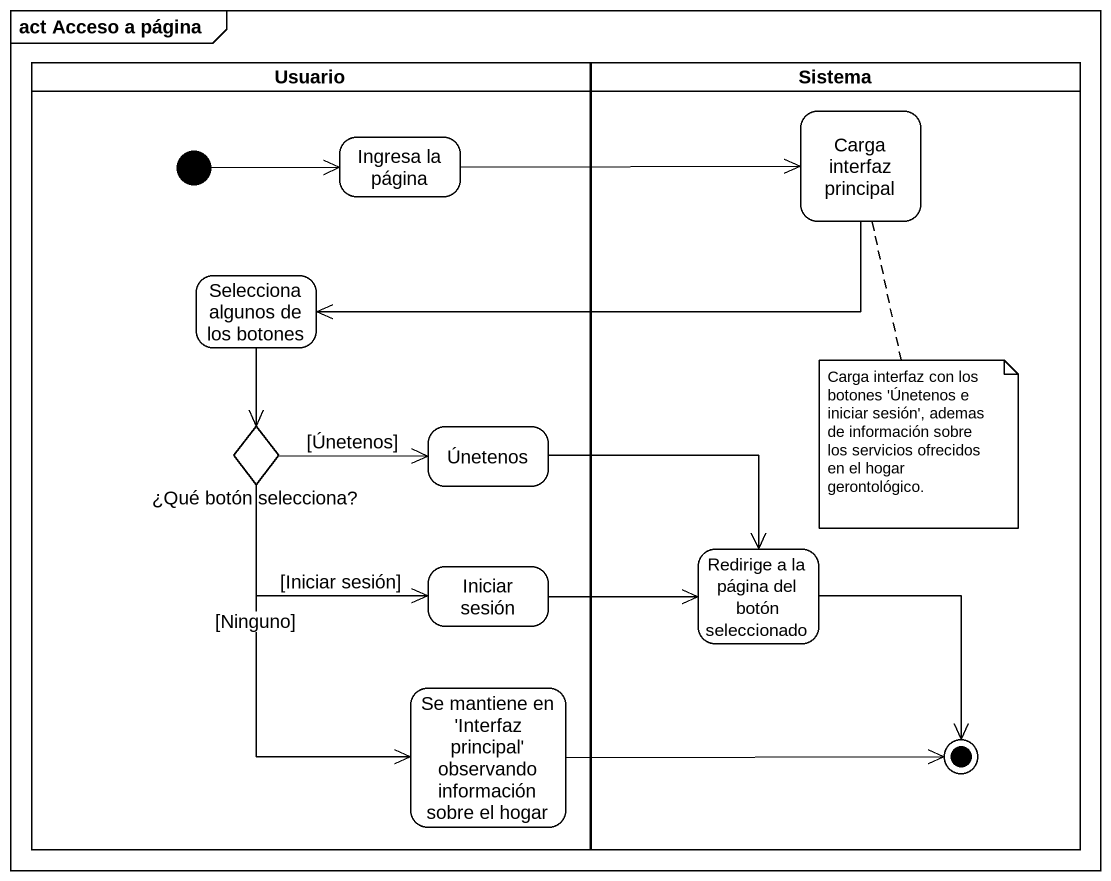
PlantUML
@startuml
mainframe act Acceso a página
hide empty description
state Usuario <<partition>> {
  state "Ingresa la página" as Ingresa_la_página
  state "Selecciona algunos de los botones" as Selecciona_algunos_de_los
  state "¿Qué botón selecciona?" as Qué_botón_selecciona <<choice>>
  state Únetenos
  state "Iniciar sesión" as Iniciar_sesión
  state "Se mantiene en 'Interfaz principal' observando información sobre el hogar" as Se_mantiene_en_Interfaz
  [*] -right-> Ingresa_la_página
}
state Sistema <<partition>> {
  state "Carga interfaz principal" as Carga_interfaz_principal
  state "Redirige a la página del botón seleccionado" as Redirige_a_la_página_del
  state final1 <<end>>
}
Ingresa_la_página -right-> Carga_interfaz_principal
Carga_interfaz_principal -left-> Selecciona_algunos_de_los
Selecciona_algunos_de_los --> Qué_botón_selecciona
Qué_botón_selecciona -right-> Únetenos : [Únetenos]
Qué_botón_selecciona --> Iniciar_sesión : [Iniciar sesión]
Qué_botón_selecciona --> Se_mantiene_en_Interfaz : [Ninguno]
Únetenos -right-> Redirige_a_la_página_del
Iniciar_sesión -right-> Redirige_a_la_página_del
Redirige_a_la_página_del --> final1
Se_mantiene_en_Interfaz -right-> final1
note bottom of Carga_interfaz_principal : Carga interfaz con los botones 'Únetenos e iniciar sesión', ademas de información sobre los servicios ofrecidos en el hogar gerontológico.
@enduml
